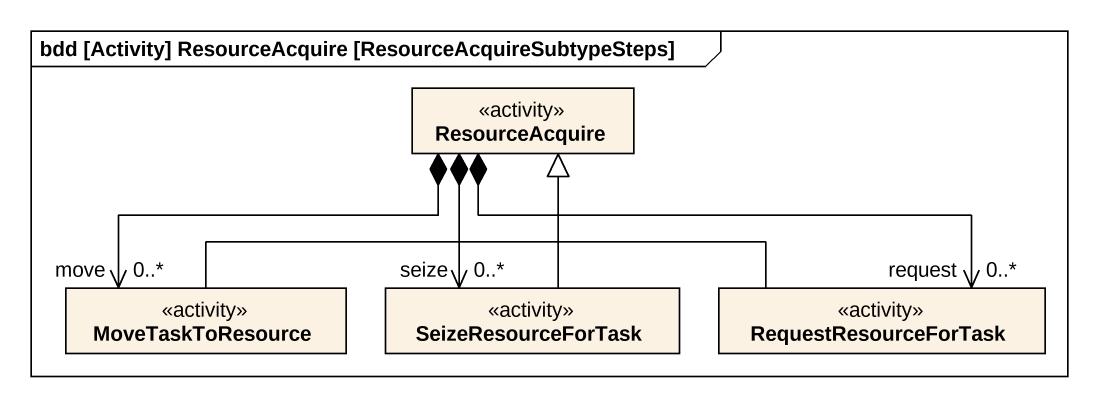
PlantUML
@startuml
mainframe bdd [Activity] ResourceAcquire [ResourceAcquireSubtypeSteps]
hide circle
hide empty members
class ResourceAcquire <<activity>>
class MoveTaskToResource <<activity>>
class SeizeResourceForTask <<activity>>
class RequestResourceForTask <<activity>>
ResourceAcquire *--> "move\n0..*" MoveTaskToResource
ResourceAcquire *--> "seize\n0..*" SeizeResourceForTask
ResourceAcquire *-right-> "request\n0..*" RequestResourceForTask
MoveTaskToResource -up-|> ResourceAcquire
SeizeResourceForTask -up-|> ResourceAcquire
RequestResourceForTask -left-|> ResourceAcquire
@enduml
